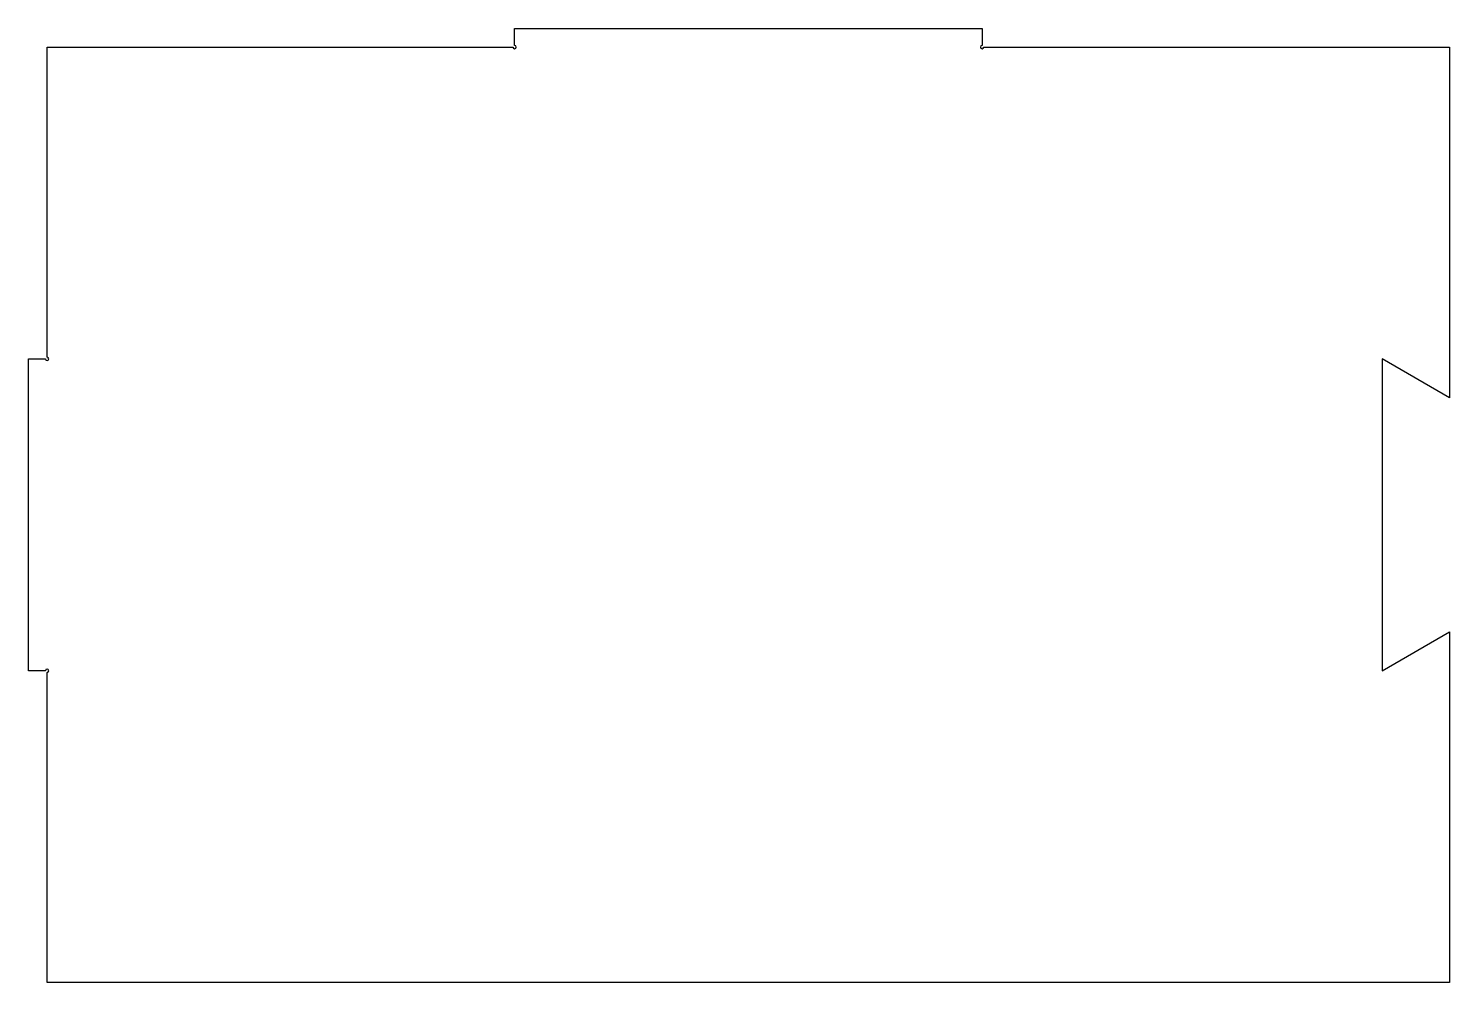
# Model space of a CAD drawing. Header units: millimetres. Extents: x 118 to 422, y 125 to 329.
import ezdxf

# ---------------------------------------------------------------- set-up
doc = ezdxf.new("R2010")
doc.units = ezdxf.units.MM
doc.layers.add('Shape2DView004', color=7, linetype='CONTINUOUS')

msp = doc.modelspace()

# ---------------------------------------------------------------- linework, layer by layer
at = {"layer": 'Shape2DView004'}
for p, q in [((222, 325.57), (222, 329.22)), ((222, 329.22), (322, 329.22)), ((322, 329.22), (322, 325.57)), ((122, 258.9), (122, 325.22)), ((122, 325.22), (221.65, 325.22)), ((322.35, 325.22), (422, 325.22)), ((422, 325.22), (422, 250.22)), ((118, 191.88), (118, 258.55)), ((118, 258.55), (121.65, 258.55)), ((422, 250.22), (407.57, 258.55)), ((407.57, 258.55), (407.57, 191.88)), ((407.57, 191.88), (422, 200.22)), ((422, 200.22), (422, 125.22)), ((121.65, 191.88), (118, 191.88)), ((122, 125.22), (122, 191.53)), ((422, 125.22), (122, 125.22))]:
    msp.add_line(p, q, dxfattribs=at)
for centre, start, end in [((222, 325.22), 0, 90), ((322, 325.22), 90, 0), ((222, 325.22), 180, 0), ((122, 258.55), 180, 0), ((122, 258.55), 0, 90), ((122, 191.88), 0, 180), ((122, 191.88), -90, 0)]:
    msp.add_arc(centre, 0.35, start, end, dxfattribs=at)

doc.saveas('drawing.dxf')
